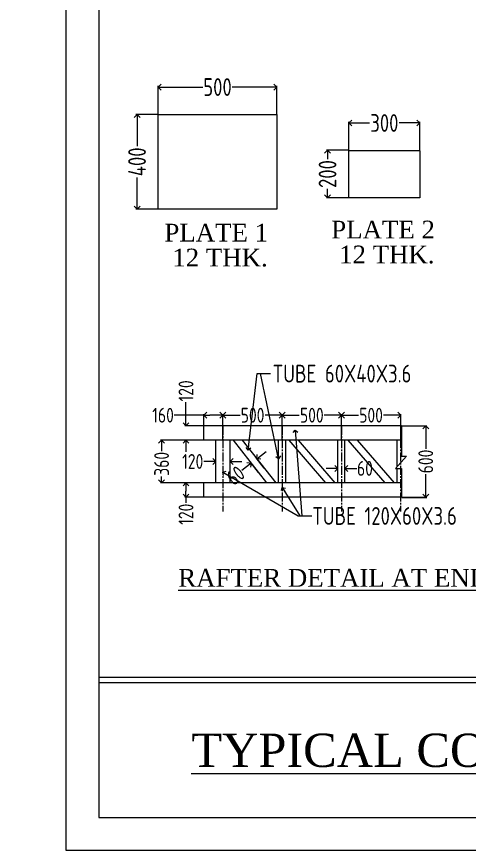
# Model space of a CAD drawing. Header units: millimetres. Extents: x 3470347 to 5996549, y -3470518 to 17149644.
# Drawn here: x 4679475 to 4687116, y 6601077 to 6615136 of the extents above; entities that cross this region are included whole.
import ezdxf

# ---------------------------------------------------------------- set-up
doc = ezdxf.new("R2010")
doc.units = ezdxf.units.MM
doc.header["$MEASUREMENT"] = 0
doc.header["$PDMODE"] = 35
doc.header["$PDSIZE"] = -5
doc.linetypes.add('CENTER2', pattern=[1.125, 0.75, -0.125, 0.125, -0.125])
doc.layers.get('0').update_dxf_attribs({"linetype": 'CONTINUOUS', "lineweight": 25})
doc.layers.get('DEFPOINTS').update_dxf_attribs({"linetype": 'CONTINUOUS', "lineweight": 25})
doc.layers.add('BOLT', color=1, linetype='CONTINUOUS')
for name, color, linetype, lineweight in [('rDIMension', 1, 'CONTINUOUS', 18), ('rRCC 1', 3, 'CONTINUOUS', 25), ('SHEET', 7, 'CONTINUOUS', 15)]:
    doc.layers.add(name, color=color, linetype=linetype, lineweight=lineweight)
doc.styles.add('Arial', font='arial.ttf', dxfattribs={"height": 0.2})
doc.styles.add('DIM', font='geniso.shx', dxfattribs={"width": 0.85})
doc.styles.add('JAINIL', font='times.ttf')
doc.styles.add('TEXT3', font='geniso.shx')
doc.dimstyles.new('ST-100', dxfattribs={"dimscale": 100, "dimtxt": 7, "dimasz": 5, "dimexe": 0.18, "dimexo": 0.0625, "dimgap": 0.2, "dimtad": 0, "dimdec": 0, "dimzin": 0, "dimdsep": 46, "dimtxsty": 'DIM', "dimblk": 'OPEN90', "dimcen": 0.09, "dimclrd": 256, "dimclrt": 7, "dimadec": 0, "dimazin": 0, "dimtfac": 1, "dimtdec": 0, "dimtofl": 0, "dimtmove": 0, "dimatfit": 3, "dimldrblk": 'OPEN90', "dimfxl": 1, "dimtolj": 1, "dimtzin": 0, "dimlwd": -1, "dimarcsym": 0})
doc.dimstyles.new('ST-25', dxfattribs={"dimscale": 100, "dimtxt": 2.5, "dimasz": 2, "dimexe": 0.18, "dimexo": 0.0625, "dimgap": 0.2, "dimtad": 0, "dimdec": 0, "dimlfac": 0.25, "dimzin": 0, "dimdsep": 46, "dimtxsty": 'DIM', "dimblk": 'OPEN90', "dimcen": 0.09, "dimclrd": 256, "dimclrt": 7, "dimadec": 0, "dimazin": 0, "dimtfac": 1, "dimtdec": 0, "dimtofl": 0, "dimtmove": 0, "dimatfit": 3, "dimldrblk": 'OPEN90', "dimfxl": 1, "dimtolj": 1, "dimtzin": 0, "dimlwd": -1, "dimarcsym": 0})
doc.dimstyles.new('ST-50', dxfattribs={"dimscale": 100, "dimtxt": 2.5, "dimasz": 2, "dimexe": 0.18, "dimexo": 0.0625, "dimgap": 0.2, "dimtad": 0, "dimdec": 0, "dimlfac": 0.5, "dimzin": 0, "dimdsep": 46, "dimtxsty": 'DIM', "dimblk": 'OPEN90', "dimcen": 0.09, "dimclrd": 256, "dimclrt": 7, "dimadec": 0, "dimazin": 0, "dimtfac": 1, "dimtdec": 0, "dimtofl": 0, "dimtmove": 0, "dimatfit": 3, "dimldrblk": 'OPEN90', "dimfxl": 1, "dimtolj": 1, "dimtzin": 0, "dimlwd": -1, "dimarcsym": 0})

# ---------------------------------------------------------------- blocks, each defined once
blk = doc.blocks.new('_Open90')
at = {"color": 0, "linetype": 'ByBlock', "lineweight": -2}
for p, q in [((0, 0), (-1, 0)), ((-0.5, 0.5), (0, 0)), ((0, 0), (-0.5, -0.5))]:
    blk.add_line(p, q, dxfattribs=at)
blk = doc.blocks.new('*D1170')
at = {"layer": 'BOLT', "color": 0, "lineweight": -2}
for p, q in [((4682957, 6608001), (4682957, 6608433)), ((4683957, 6608001), (4683957, 6608433))]:
    blk.add_line(p, q, dxfattribs=at)
at = {"layer": 'BOLT'}
for p, q in [((4683057, 6608415), (4683246, 6608415)), ((4683857, 6608415), (4683668, 6608415))]:
    blk.add_line(p, q, dxfattribs=at)
at = {"layer": 'DEFPOINTS', "color": 0}
for p in [(4683957, 6608415), (4682957, 6607995), (4683957, 6607995)]:
    blk.add_point(p, dxfattribs=at)
at = {"layer": 'BOLT', "xscale": 100, "yscale": 100, "zscale": 100, "rotation": 180}
blk.add_blockref('_Open90', (4682957, 6608415), dxfattribs=at)
at = {"layer": 'BOLT', "xscale": 100, "yscale": 100, "zscale": 100}
blk.add_blockref('_Open90', (4683957, 6608415), dxfattribs=at)
at = {"layer": 'BOLT', "color": 7, "insert": (4683457, 6608415), "char_height": 250, "attachment_point": 5, "style": 'DIM'}
blk.add_mtext('\\A1;500', dxfattribs=at)
blk = doc.blocks.new('*D1171')
at = {"layer": 'BOLT', "color": 0, "lineweight": -2}
for p, q in [((4683957, 6608001), (4683957, 6608433)), ((4684957, 6608001), (4684957, 6608433))]:
    blk.add_line(p, q, dxfattribs=at)
at = {"layer": 'BOLT'}
for p, q in [((4684057, 6608415), (4684246, 6608415)), ((4684857, 6608415), (4684668, 6608415))]:
    blk.add_line(p, q, dxfattribs=at)
at = {"layer": 'DEFPOINTS', "color": 0}
for p in [(4684957, 6608415), (4683957, 6607995), (4684957, 6607995)]:
    blk.add_point(p, dxfattribs=at)
at = {"layer": 'BOLT', "xscale": 100, "yscale": 100, "zscale": 100, "rotation": 180}
blk.add_blockref('_Open90', (4683957, 6608415), dxfattribs=at)
at = {"layer": 'BOLT', "xscale": 100, "yscale": 100, "zscale": 100}
blk.add_blockref('_Open90', (4684957, 6608415), dxfattribs=at)
at = {"layer": 'BOLT', "color": 7, "insert": (4684457, 6608415), "char_height": 250, "attachment_point": 5, "style": 'DIM'}
blk.add_mtext('\\A1;500', dxfattribs=at)
blk = doc.blocks.new('*D1172')
at = {"layer": 'BOLT', "color": 0, "lineweight": -2}
for p, q in [((4684957, 6608001), (4684957, 6608433)), ((4685957, 6608001), (4685957, 6608433))]:
    blk.add_line(p, q, dxfattribs=at)
at = {"layer": 'BOLT'}
for p, q in [((4685057, 6608415), (4685246, 6608415)), ((4685857, 6608415), (4685668, 6608415))]:
    blk.add_line(p, q, dxfattribs=at)
at = {"layer": 'DEFPOINTS', "color": 0}
for p in [(4685957, 6608415), (4684957, 6607995), (4685957, 6607995)]:
    blk.add_point(p, dxfattribs=at)
at = {"layer": 'BOLT', "xscale": 100, "yscale": 100, "zscale": 100, "rotation": 180}
blk.add_blockref('_Open90', (4684957, 6608415), dxfattribs=at)
at = {"layer": 'BOLT', "xscale": 100, "yscale": 100, "zscale": 100}
blk.add_blockref('_Open90', (4685957, 6608415), dxfattribs=at)
at = {"layer": 'BOLT', "color": 7, "insert": (4685457, 6608415), "char_height": 250, "attachment_point": 5, "style": 'DIM'}
blk.add_mtext('\\A1;500', dxfattribs=at)
blk = doc.blocks.new('*D1173')
at = {"layer": 'BOLT'}
for p, q in [((4682637, 6608415), (4682136, 6608415)), ((4682857, 6608415), (4682737, 6608415))]:
    blk.add_line(p, q, dxfattribs=at)
at = {"layer": 'BOLT', "color": 0, "lineweight": -2}
for p, q in [((4682637, 6608001), (4682637, 6608433)), ((4682957, 6608001), (4682957, 6608433))]:
    blk.add_line(p, q, dxfattribs=at)
at = {"layer": 'DEFPOINTS', "color": 0}
for p in [(4682637, 6608415), (4682637, 6607995), (4682957, 6607995)]:
    blk.add_point(p, dxfattribs=at)
at = {"layer": 'BOLT', "xscale": 100, "yscale": 100, "zscale": 100, "rotation": 180}
blk.add_blockref('_Open90', (4682637, 6608415), dxfattribs=at)
at = {"layer": 'BOLT', "xscale": 100, "yscale": 100, "zscale": 100}
blk.add_blockref('_Open90', (4682957, 6608415), dxfattribs=at)
at = {"layer": 'BOLT', "color": 7, "insert": (4681946, 6608415), "char_height": 250, "attachment_point": 5, "style": 'DIM'}
blk.add_mtext('\\A1;160', dxfattribs=at)
blk = doc.blocks.new('*D1174')
at = {"layer": 'BOLT'}
for p, q in [((4682333, 6608335), (4682333, 6608635)), ((4682333, 6607895), (4682333, 6607795))]:
    blk.add_line(p, q, dxfattribs=at)
at = {"layer": 'BOLT', "color": 0, "lineweight": -2}
for p, q in [((4682631, 6608235), (4682315, 6608235)), ((4682631, 6607995), (4682315, 6607995))]:
    blk.add_line(p, q, dxfattribs=at)
at = {"layer": 'DEFPOINTS', "color": 0}
for p in [(4682637, 6608235), (4682333, 6607995), (4682637, 6607995)]:
    blk.add_point(p, dxfattribs=at)
at = {"layer": 'BOLT', "xscale": 100, "yscale": 100, "zscale": 100}
for p, rotation in [((4682333, 6608235), 270), ((4682333, 6607995), 90)]:
    blk.add_blockref('_Open90', p, dxfattribs=dict(at, rotation=rotation))
at = {"layer": 'BOLT', "color": 7, "insert": (4682333, 6608825), "char_height": 250, "attachment_point": 5, "rotation": 90, "style": 'DIM'}
blk.add_mtext('\\A1;120', dxfattribs=at)
blk = doc.blocks.new('*D1175')
at = {"layer": 'BOLT', "color": 0, "lineweight": -2}
for p, q in [((4682631, 6607995), (4681903, 6607995)), ((4682631, 6607275), (4681903, 6607275))]:
    blk.add_line(p, q, dxfattribs=at)
at = {"layer": 'BOLT'}
for p, q in [((4681921, 6607895), (4681921, 6607806)), ((4681921, 6607375), (4681921, 6607383))]:
    blk.add_line(p, q, dxfattribs=at)
at = {"layer": 'DEFPOINTS', "color": 0}
for p in [(4682637, 6607995), (4681921, 6607275), (4682637, 6607275)]:
    blk.add_point(p, dxfattribs=at)
at = {"layer": 'BOLT', "xscale": 100, "yscale": 100, "zscale": 100}
for p, rotation in [((4681921, 6607995), 90), ((4681921, 6607275), 270)]:
    blk.add_blockref('_Open90', p, dxfattribs=dict(at, rotation=rotation))
at = {"layer": 'BOLT', "color": 7, "insert": (4681921, 6607595), "char_height": 250, "attachment_point": 5, "rotation": 90, "style": 'DIM'}
blk.add_mtext('\\A1;360', dxfattribs=at)
blk = doc.blocks.new('*D1176')
at = {"layer": 'BOLT', "color": 0, "lineweight": -2}
for p, q in [((4682631, 6607275), (4682315, 6607275)), ((4682631, 6607035), (4682315, 6607035))]:
    blk.add_line(p, q, dxfattribs=at)
at = {"layer": 'BOLT'}
for p, q in [((4682333, 6607175), (4682333, 6607135)), ((4682333, 6607035), (4682333, 6606935))]:
    blk.add_line(p, q, dxfattribs=at)
at = {"layer": 'DEFPOINTS', "color": 0}
for p in [(4682637, 6607275), (4682333, 6607035), (4682637, 6607035)]:
    blk.add_point(p, dxfattribs=at)
at = {"layer": 'BOLT', "xscale": 100, "yscale": 100, "zscale": 100}
for p, rotation in [((4682333, 6607275), 90), ((4682333, 6607035), 270)]:
    blk.add_blockref('_Open90', p, dxfattribs=dict(at, rotation=rotation))
at = {"layer": 'BOLT', "color": 7, "insert": (4682333, 6606745), "char_height": 250, "attachment_point": 5, "rotation": 90, "style": 'DIM'}
blk.add_mtext('\\A1;120', dxfattribs=at)
blk = doc.blocks.new('*D1177')
at = {"layer": 'BOLT'}
for p, q in [((4683605, 6607743), (4683684, 6607805)), ((4683354, 6607545), (4683275, 6607483))]:
    blk.add_line(p, q, dxfattribs=at)
at = {"layer": 'BOLT', "color": 0, "lineweight": -2}
for p, q in [((4683651, 6607523), (4683516, 6607695)), ((4683557, 6607449), (4683421, 6607621))]:
    blk.add_line(p, q, dxfattribs=at)
at = {"layer": 'DEFPOINTS', "color": 0}
for p in [(4683527, 6607681), (4683655, 6607518), (4683561, 6607444)]:
    blk.add_point(p, dxfattribs=at)
at = {"layer": 'BOLT', "xscale": 100, "yscale": 100, "zscale": 100}
for p, rotation in [((4683433, 6607607), 38.23190089314393), ((4683527, 6607681), 218.2319008931439)]:
    blk.add_blockref('_Open90', p, dxfattribs=dict(at, rotation=rotation))
at = {"layer": 'BOLT', "color": 7, "insert": (4683168, 6607398), "char_height": 250, "attachment_point": 5, "rotation": 38.2319, "style": 'DIM'}
blk.add_mtext('\\A1;60', dxfattribs=at)
blk = doc.blocks.new('*D1178')
at = {"layer": 'BOLT'}
for p, q in [((4684797, 6607518), (4684697, 6607518)), ((4685117, 6607518), (4685217, 6607518))]:
    blk.add_line(p, q, dxfattribs=at)
at = {"layer": 'BOLT', "color": 0, "lineweight": -2}
for p, q in [((4684897, 6607524), (4684897, 6607536)), ((4685017, 6607524), (4685017, 6607536))]:
    blk.add_line(p, q, dxfattribs=at)
at = {"layer": 'DEFPOINTS', "color": 0}
for p in [(4684897, 6607518), (4685017, 6607518), (4685017, 6607518)]:
    blk.add_point(p, dxfattribs=at)
at = {"layer": 'BOLT', "xscale": 100, "yscale": 100, "zscale": 100}
blk.add_blockref('_Open90', (4684897, 6607518), dxfattribs=at)
at = {"layer": 'BOLT', "xscale": 100, "yscale": 100, "zscale": 100, "rotation": 180}
blk.add_blockref('_Open90', (4685017, 6607518), dxfattribs=at)
at = {"layer": 'BOLT', "color": 7, "insert": (4685354, 6607518), "char_height": 250, "attachment_point": 5, "style": 'DIM'}
blk.add_mtext('\\A1;60', dxfattribs=at)
blk = doc.blocks.new('*D1179')
at = {"layer": 'BOLT', "color": 0, "lineweight": -2}
for p, q in [((4682837, 6607641), (4682837, 6607653)), ((4683077, 6607641), (4683077, 6607653))]:
    blk.add_line(p, q, dxfattribs=at)
at = {"layer": 'BOLT'}
for p, q in [((4682737, 6607635), (4682637, 6607635)), ((4683177, 6607635), (4683277, 6607635))]:
    blk.add_line(p, q, dxfattribs=at)
at = {"layer": 'DEFPOINTS', "color": 0}
for p in [(4682837, 6607635), (4683077, 6607635), (4683077, 6607635)]:
    blk.add_point(p, dxfattribs=at)
at = {"layer": 'BOLT', "xscale": 100, "yscale": 100, "zscale": 100}
blk.add_blockref('_Open90', (4682837, 6607635), dxfattribs=at)
at = {"layer": 'BOLT', "xscale": 100, "yscale": 100, "zscale": 100, "rotation": 180}
blk.add_blockref('_Open90', (4683077, 6607635), dxfattribs=at)
at = {"layer": 'BOLT', "color": 7, "insert": (4682447, 6607635), "char_height": 250, "attachment_point": 5, "style": 'DIM'}
blk.add_mtext('\\A1;120', dxfattribs=at)
blk = doc.blocks.new('*D1190')
at = {"layer": 'BOLT', "color": 0, "lineweight": -2}
for p, q in [((4685978, 6608235), (4686398, 6608235)), ((4685978, 6607035), (4686398, 6607035))]:
    blk.add_line(p, q, dxfattribs=at)
at = {"layer": 'BOLT'}
for p, q in [((4686380, 6608135), (4686380, 6607846)), ((4686380, 6607135), (4686380, 6607423))]:
    blk.add_line(p, q, dxfattribs=at)
at = {"layer": 'DEFPOINTS', "color": 0}
for p in [(4685971, 6608235), (4685971, 6607035), (4686380, 6607035)]:
    blk.add_point(p, dxfattribs=at)
at = {"layer": 'BOLT', "xscale": 100, "yscale": 100, "zscale": 100}
for p, rotation in [((4686380, 6608235), 90.00000000008893), ((4686380, 6607035), 270.000000000089)]:
    blk.add_blockref('_Open90', p, dxfattribs=dict(at, rotation=rotation))
at = {"layer": 'BOLT', "color": 7, "insert": (4686380, 6607635), "char_height": 250, "attachment_point": 5, "rotation": 90, "style": 'DIM'}
blk.add_mtext('\\A1;600', dxfattribs=at)
blk = doc.blocks.new('*D1834')
at = {"layer": 'DEFPOINTS', "color": 0}
for p in [(4681865, 6613488), (4681507, 6611888), (4681865, 6611888)]:
    blk.add_point(p, dxfattribs=at)
at = {"layer": 'rDIMension', "color": 0, "lineweight": -2}
for p, q in [((4681859, 6613488), (4681489, 6613488)), ((4681859, 6611888), (4681489, 6611888))]:
    blk.add_line(p, q, dxfattribs=at)
at = {"layer": 'rDIMension'}
for p, q in [((4681507, 6613388), (4681507, 6612950)), ((4681507, 6611988), (4681507, 6612426))]:
    blk.add_line(p, q, dxfattribs=at)
at = {"layer": 'rDIMension', "xscale": 100, "yscale": 100, "zscale": 100}
for p, rotation in [((4681507, 6613488), 90), ((4681507, 6611888), 270)]:
    blk.add_blockref('_Open90', p, dxfattribs=dict(at, rotation=rotation))
at = {"layer": 'rDIMension', "color": 7, "insert": (4681507, 6612688), "char_height": 300, "attachment_point": 5, "rotation": 90, "style": 'DIM'}
blk.add_mtext('\\A1;400', dxfattribs=at)
blk = doc.blocks.new('*D1835')
at = {"layer": 'DEFPOINTS', "color": 0}
for p in [(4683865, 6613949), (4681865, 6613488), (4683865, 6613488)]:
    blk.add_point(p, dxfattribs=at)
at = {"layer": 'rDIMension', "color": 0, "lineweight": -2}
for p, q in [((4681865, 6613494), (4681865, 6613967)), ((4683865, 6613494), (4683865, 6613967))]:
    blk.add_line(p, q, dxfattribs=at)
at = {"layer": 'rDIMension'}
for p, q in [((4681965, 6613949), (4682616, 6613949)), ((4683765, 6613949), (4683115, 6613949))]:
    blk.add_line(p, q, dxfattribs=at)
at = {"layer": 'rDIMension', "xscale": 100, "yscale": 100, "zscale": 100, "rotation": 180}
blk.add_blockref('_Open90', (4681865, 6613949), dxfattribs=at)
at = {"layer": 'rDIMension', "xscale": 100, "yscale": 100, "zscale": 100}
blk.add_blockref('_Open90', (4683865, 6613949), dxfattribs=at)
at = {"layer": 'rDIMension', "color": 7, "insert": (4682865, 6613949), "char_height": 300, "attachment_point": 5, "style": 'DIM'}
blk.add_mtext('\\A1;500', dxfattribs=at)
blk = doc.blocks.new('*D1836')
at = {"layer": 'DEFPOINTS', "color": 0}
for p in [(4685082, 6612882), (4684723, 6612082), (4685082, 6612082)]:
    blk.add_point(p, dxfattribs=at)
at = {"layer": 'rDIMension', "color": 0, "lineweight": -2}
for p, q in [((4685076, 6612882), (4684705, 6612882)), ((4685076, 6612082), (4684705, 6612082))]:
    blk.add_line(p, q, dxfattribs=at)
at = {"layer": 'rDIMension'}
for p, q in [((4684723, 6612782), (4684723, 6612731)), ((4684723, 6612182), (4684723, 6612232))]:
    blk.add_line(p, q, dxfattribs=at)
at = {"layer": 'rDIMension', "xscale": 100, "yscale": 100, "zscale": 100}
for p, rotation in [((4684723, 6612882), 90), ((4684723, 6612082), 270)]:
    blk.add_blockref('_Open90', p, dxfattribs=dict(at, rotation=rotation))
at = {"layer": 'rDIMension', "color": 7, "insert": (4684723, 6612482), "char_height": 300, "attachment_point": 5, "rotation": 90, "style": 'DIM'}
blk.add_mtext('\\A1;200', dxfattribs=at)
blk = doc.blocks.new('*D1837')
at = {"layer": 'DEFPOINTS', "color": 0}
for p in [(4686282, 6613343), (4685082, 6612882), (4686282, 6612882)]:
    blk.add_point(p, dxfattribs=at)
at = {"layer": 'rDIMension', "color": 0, "lineweight": -2}
for p, q in [((4685082, 6612888), (4685082, 6613361)), ((4686282, 6612888), (4686282, 6613361))]:
    blk.add_line(p, q, dxfattribs=at)
at = {"layer": 'rDIMension'}
for p, q in [((4685182, 6613343), (4685432, 6613343)), ((4686182, 6613343), (4685931, 6613343))]:
    blk.add_line(p, q, dxfattribs=at)
at = {"layer": 'rDIMension', "xscale": 100, "yscale": 100, "zscale": 100, "rotation": 180}
blk.add_blockref('_Open90', (4685082, 6613343), dxfattribs=at)
at = {"layer": 'rDIMension', "xscale": 100, "yscale": 100, "zscale": 100}
blk.add_blockref('_Open90', (4686282, 6613343), dxfattribs=at)
at = {"layer": 'rDIMension', "color": 7, "insert": (4685682, 6613343), "char_height": 300, "attachment_point": 5, "style": 'DIM'}
blk.add_mtext('\\A1;300', dxfattribs=at)

msp = doc.modelspace()

# ---------------------------------------------------------------- linework, layer by layer
at = {"lineweight": 25}
for p, q in [((4680859.92, 6603997.28, 0), (4695884.98, 6603997.28, 0)), ((4680859.92, 6603908.85, 0), (4695884.98, 6603908.85, 0))]:
    msp.add_line(p, q, dxfattribs=at)
at = {"color": 5}
for points in [[(4681865.48, 6613488.04), (4683865.48, 6613488.04), (4683865.48, 6611888.04), (4681865.48, 6611888.04)], [(4685081.79, 6612881.56), (4686281.79, 6612881.56), (4686281.79, 6612081.56), (4685081.79, 6612081.56)]]:
    msp.add_lwpolyline(points, close=True, dxfattribs=at)
at = {"color": 3}
for points in [[(4685971.44, 6608234.61), (4682636.86, 6608234.61)], [(4682636.86, 6607994.61), (4682636.86, 6608234.61)], [(4685971.44, 6607994.61), (4682636.86, 6607994.61)], [(4682836.86, 6607274.61), (4682836.86, 6607994.61)], [(4683076.86, 6607274.61), (4683076.86, 6607994.61)], [(4683126.86, 6607994.61), (4683694.1, 6607274.61)], [(4683279.63, 6607994.61), (4683846.92, 6607274.54)], [(4683896.86, 6607274.61), (4683896.86, 6607994.61)], [(4684016.86, 6607274.61), (4684016.86, 6607994.61)], [(4684066.86, 6607994.61), (4684688.34, 6607274.61)], [(4684225.38, 6607994.61), (4684846.92, 6607274.55)], [(4684896.86, 6607274.61), (4684896.86, 6607994.61)], [(4685016.86, 6607274.61), (4685016.86, 6607994.61)], [(4685066.86, 6607994.61), (4685688.34, 6607274.61)], [(4685225.38, 6607994.61), (4685846.92, 6607274.55)], [(4685896.86, 6607544.33), (4685896.86, 6607994.61)], [(4685896.86, 6607274.61), (4685896.86, 6607514.13)], [(4685971.44, 6607274.61), (4682636.86, 6607274.61)], [(4682636.86, 6607034.61), (4682636.86, 6607274.61)], [(4685971.44, 6607034.61), (4682636.86, 6607034.61)]]:
    msp.add_lwpolyline(points, dxfattribs=at)
at = {"color": 8, "linetype": 'CENTER2', "ltscale": 200}
for points in [[(4682956.86, 6608234.61), (4682956.86, 6606791.82)], [(4683956.86, 6608234.61), (4683956.86, 6606791.82)]]:
    msp.add_lwpolyline(points, dxfattribs=at)
for points in [[(4685971.44, 6608234.61), (4685971.44, 6607724.82)], [(4685971.44, 6607724.82), (4686056.82, 6607724.82), (4685870.1, 6607514.13), (4685971.44, 6607514.13)], [(4685971.44, 6607514.13), (4685971.44, 6607034.61)]]:
    msp.add_lwpolyline(points)

# ---------------------------------------------------------------- texts
at = {"lineweight": 25, "attachment_point": 1, "style": 'TEXT3', "bg_fill": 2}
for insert, char_height, width in [((4619614.96, 6614007.88, 0), 222.5378, 60811.1409), ((4673076.18, 6610180.38, 0), 156.6666, 42811.0432)]:
    msp.add_mtext('{\\ftimes new roman|b0|i0|c0|p0;\\L-}', dxfattribs=dict(at, insert=insert, char_height=char_height, width=width))
at = {"color": 7, "lineweight": 25, "insert": (4688121.81, 6602760.63, 0), "char_height": 562.5011, "width": 23157.9902, "attachment_point": 5, "style": 'Arial'}
msp.add_mtext('{\\ftimes new roman|b0|i0|c0|p0;\\LTYPICAL COLUMN DETAIL 1}', dxfattribs=at)

# ---------------------------------------------------------------- dimensions: what is measured, and where the dimension line sits
at = {"layer": 'BOLT'}
for base, p1, p2, angle, picture, middle, dimtype in [((4682332.74, 6607994.61), (4682636.86, 6608234.61), (4682636.86, 6607994.61), 90, '*D1174', (4682332.74, 6608824.7), 160), ((4681920.79, 6607274.61), (4682636.86, 6607994.61), (4682636.86, 6607274.61), 90, '*D1175', (4681920.79, 6607594.61), 160), ((4683076.86, 6607634.61), (4682836.86, 6607634.61), (4683076.86, 6607634.61), 0, '*D1179', (4682446.78, 6607634.61), 161), ((4683526.8, 6607680.88), (4683560.78, 6607443.83), (4683655.04, 6607518.1), 38.231901, '*D1177', (4683167.85, 6607398.1), 161)]:
    dim = msp.add_linear_dim(base=base, p1=p1, p2=p2, angle=angle, dimstyle='ST-50', override={"dimasz": 1, "dimblk": 'Open90'}, dxfattribs=at)
    dim.commit()
    dim.dimension.update_dxf_attribs({"geometry": picture, "text_midpoint": middle, "dimtype": dimtype})
dim = msp.add_linear_dim(base=(4682636.86, 6608415.06), p1=(4682956.86, 6607994.61), p2=(4682636.86, 6607994.61), dimstyle='ST-50', override={"dimasz": 1, "dimblk": 'Open90'}, dxfattribs=at)
dim.commit()
dim.dimension.update_dxf_attribs({"geometry": '*D1173', "text_midpoint": (4681945.66, 6608415.06), "dimtype": 160})
for base, p1, p2, picture, middle in [((4683956.86, 6608415.06), (4682956.86, 6607994.61), (4683956.86, 6607994.61), '*D1170', (4683456.86, 6608415.06)), ((4684956.86, 6608415.06), (4683956.86, 6607994.61), (4684956.86, 6607994.61), '*D1171', (4684456.86, 6608415.06)), ((4685956.86, 6608415.06), (4684956.86, 6607994.61), (4685956.86, 6607994.61), '*D1172', (4685456.86, 6608415.06))]:
    dim = msp.add_linear_dim(base=base, p1=p1, p2=p2, dimstyle='ST-50', override={"dimasz": 1, "dimblk": 'Open90'}, dxfattribs=at)
    dim.commit()
    dim.dimension.update_dxf_attribs({"geometry": picture, "text_midpoint": middle})
dim = msp.add_aligned_dim(p1=(4684896.86, 6607518.1), p2=(4685016.86, 6607518.1), distance=0, dimstyle='ST-50', override={"dimasz": 1, "dimblk": 'Open90'}, dxfattribs=at)
dim.commit()
dim.dimension.update_dxf_attribs({"geometry": '*D1178', "text_midpoint": (4685353.82, 6607518.1)})
dim = msp.add_linear_dim(base=(4682332.74, 6607034.61), p1=(4682636.86, 6607274.61), p2=(4682636.86, 6607034.61), angle=90, dimstyle='ST-50', override={"dimasz": 1, "dimblk": 'Open90'}, dxfattribs=at)
dim.commit()
dim.dimension.update_dxf_attribs({"geometry": '*D1176', "text_midpoint": (4682332.74, 6606744.53)})
at = {"layer": 'rDIMension'}
for base, p1, p2, angle, picture, middle in [((4683865.48, 6613949.27), (4681865.48, 6613488.04), (4683865.48, 6613488.04), 180, '*D1835', (4682865.48, 6613949.27)), ((4681506.88, 6611888.04), (4681865.48, 6613488.04), (4681865.48, 6611888.04), 270, '*D1834', (4681506.88, 6612688.04)), ((4686281.79, 6613342.78), (4685081.79, 6612881.56), (4686281.79, 6612881.56), 180, '*D1837', (4685681.79, 6613342.78)), ((4684723.18, 6612081.56), (4685081.79, 6612881.56), (4685081.79, 6612081.56), 270, '*D1836', (4684723.18, 6612481.56))]:
    dim = msp.add_linear_dim(base=base, p1=p1, p2=p2, angle=angle, dimstyle='ST-25', override={"dimtxt": 3, "dimasz": 1, "dimblk": 'Open90'}, dxfattribs=at)
    dim.commit()
    dim.dimension.update_dxf_attribs({"geometry": picture, "text_midpoint": middle})

# ---------------------------------------------------------------- next in the draw order: linework, layer by layer
at = {"color": 192, "lineweight": 25, "elevation": 0}
msp.add_lwpolyline([(4680305, 6630265.11), (4680305, 6601077.16), (4700942.96, 6601077.16), (4700942.96, 6630265.11)], close=True, dxfattribs=at)
at = {"layer": 'SHEET', "color": 220, "lineweight": 25, "elevation": 0}
msp.add_lwpolyline([(4680859.92, 6629709.15), (4680859.92, 6601633.13), (4700388.04, 6601633.13), (4700388.04, 6629709.15)], close=True, dxfattribs=at)

# ---------------------------------------------------------------- next in the draw order: texts
at = {"layer": 'rRCC 1', "color": 7, "char_height": 300, "line_spacing_factor": 0.709091, "style": 'JAINIL', "bg_fill": 2}
for s, insert, attachment_point in [('\\A1; PLATE 1', (4683718.64, 6611494.21), 6), ('\\A1; PLATE 2', (4686534.95, 6611545.67), 6), ('\\A1;\\LRAFTER DETAIL AT END', (4682202.49, 6605671.53), 4)]:
    msp.add_mtext(s, dxfattribs=dict(at, insert=insert, attachment_point=attachment_point))
at = {"layer": 'rRCC 1', "color": 7, "char_height": 300, "attachment_point": 4, "style": 'DIM', "bg_fill": 2}
for s, insert in [('\\A1;TUBE 60X40X3.6', (4683795.09, 6609116.28)), ('\\A1;TUBE 120X60X3.6', (4684463.58, 6606716.03))]:
    msp.add_mtext(s, dxfattribs=dict(at, insert=insert))

# ---------------------------------------------------------------- next in the draw order: linework, layer by layer
at = {"color": 8, "linetype": 'CENTER2', "ltscale": 200}
for points in [[(4684956.86, 6608234.61), (4684956.86, 6606791.82)], [(4685956.86, 6608234.61), (4685956.86, 6606791.82)]]:
    msp.add_lwpolyline(points, dxfattribs=at)

# ---------------------------------------------------------------- next in the draw order: texts
at = {"layer": 'rRCC 1', "color": 7, "char_height": 300, "attachment_point": 6, "line_spacing_factor": 0.709091, "style": 'JAINIL', "bg_fill": 2}
for insert in [(4683712.83, 6611070.21), (4686529.14, 6611121.67)]:
    msp.add_mtext('\\A1;12 THK.', dxfattribs=dict(at, insert=insert))

# ---------------------------------------------------------------- next in the draw order: dimensions: what is measured, and where the dimension line sits
at = {"layer": 'BOLT'}
dim = msp.add_aligned_dim(p1=(4685971.44, 6608234.61), p2=(4685971.44, 6607034.61), distance=408.13, dimstyle='ST-50', override={"dimasz": 1, "dimblk": 'Open90'}, dxfattribs=at)
dim.commit()
dim.dimension.update_dxf_attribs({"geometry": '*D1190', "text_midpoint": (4686379.58, 6607634.61)})

# ---------------------------------------------------------------- next in the draw order: leaders
at = {"layer": 'rRCC 1'}
for points in [[(4683384.55, 6607825.22), (4683534.76, 6609116.28), (4683706.84, 6609116.28)], [(4683896.86, 6607680.9), (4683588.22, 6609116.28), (4683760.3, 6609116.28)], [(4684177.42, 6608165.07), (4684285.99, 6606716.03), (4684458.06, 6606716.03)], [(4682953.87, 6607454.15), (4684226.47, 6606716.03), (4684398.55, 6606716.03)], [(4683959.14, 6607198.52), (4684256.72, 6606716.03), (4684428.8, 6606716.03)]]:
    msp.add_leader(points, dimstyle='ST-100', override={"dimasz": 0.8}, dxfattribs=at)

doc.saveas('drawing.dxf')
